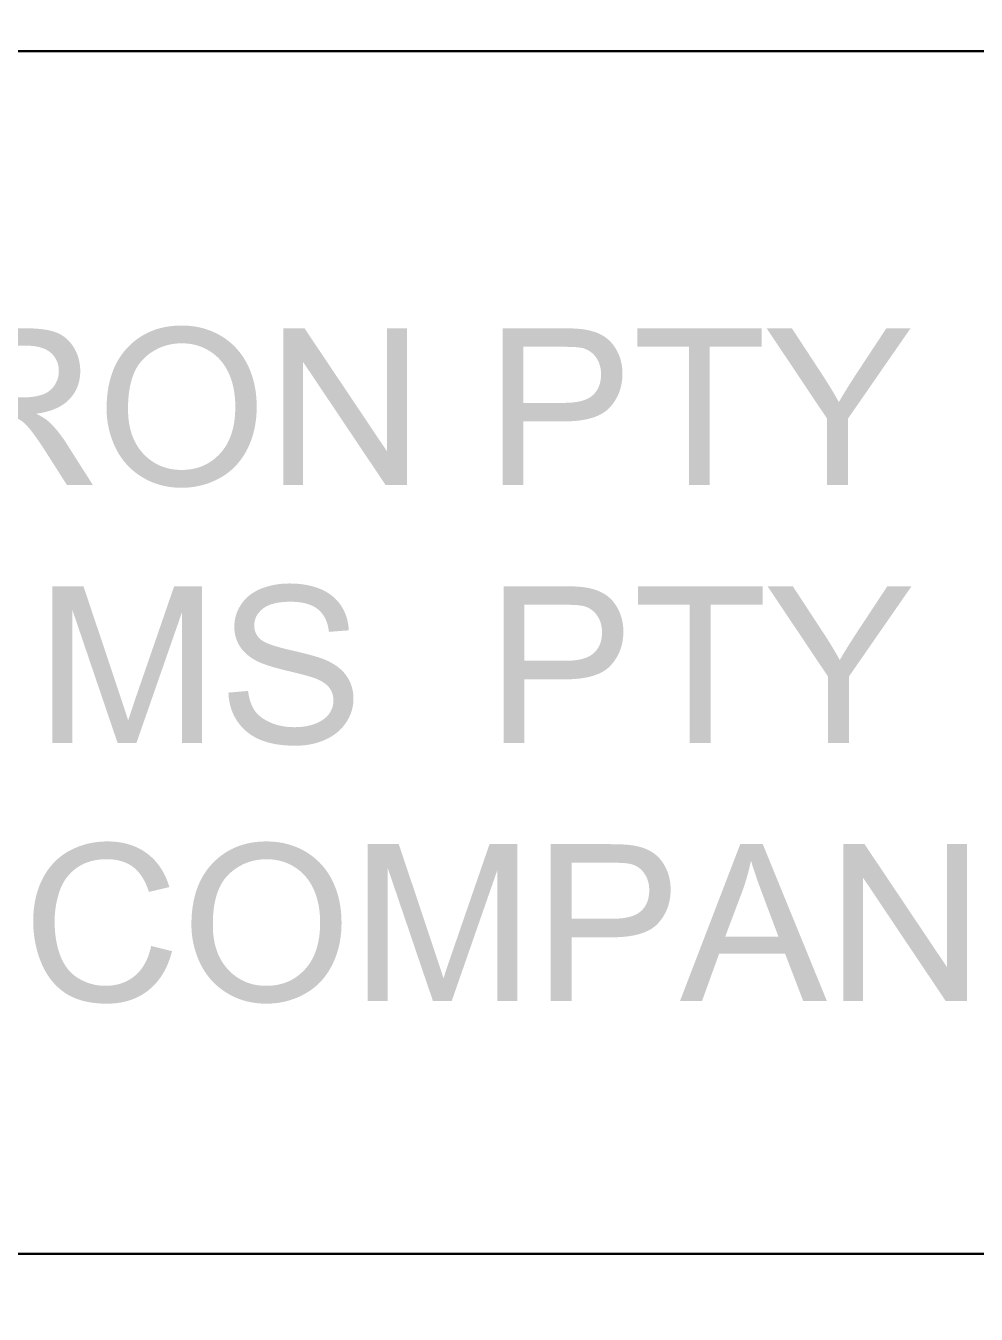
# Paper-space layout 'Layout1' of a CAD drawing. Header units: millimetres. Extents: x 0 to 841, y 0 to 594.
# Drawn here: x 718.85 to 732.48, y 36.38 to 54.86 of the extents above; entities that cross this region are included whole.
import ezdxf
from ezdxf.enums import TextEntityAlignment as Align

# ---------------------------------------------------------------- set-up
doc = ezdxf.new("R2010")
doc.units = ezdxf.units.MM
doc.header["$MEASUREMENT"] = 0
doc.layers.add('G_Border', color=7, linetype='Continuous', lineweight=0)
doc.styles.add('Style-ISO3098B', font='ISO3098B.shx')

# ---------------------------------------------------------------- blocks, each defined once
blk = doc.blocks.new('RTA1')
at = {"layer": 'G_Border', "linetype": 'Continuous', "lineweight": 25}
h = blk.add_hatch(color=230, dxfattribs=at)
edge = h.paths.add_edge_path()
edge.add_line((717.833, 48.275), (718.132, 48.275))
edge.add_line((718.132, 48.275), (718.132, 49.275))
edge.add_line((718.132, 49.275), (718.477, 49.275))
edge.add_spline(control_points=[(718.477, 49.275), (718.592, 49.275), (718.643, 49.264)], knot_values=[0, 0, 0, 1, 1, 1], degree=2, periodic=0)
edge.add_spline(control_points=[(718.643, 49.264), (718.712, 49.247), (718.778, 49.204)], knot_values=[0, 0, 0, 1, 1, 1], degree=2, periodic=0)
edge.add_spline(control_points=[(718.778, 49.204), (718.845, 49.161), (718.93, 49.053)], knot_values=[0, 0, 0, 1, 1, 1], degree=2, periodic=0)
edge.add_spline(control_points=[(718.93, 49.053), (719.014, 48.946), (719.144, 48.743)], knot_values=[0, 0, 0, 1, 1, 1], degree=2, periodic=0)
edge.add_line((719.144, 48.743), (719.442, 48.275))
edge.add_line((719.442, 48.275), (719.814, 48.275))
edge.add_line((719.814, 48.275), (719.425, 48.887))
edge.add_spline(control_points=[(719.425, 48.887), (719.309, 49.067), (719.178, 49.187)], knot_values=[0, 0, 0, 1, 1, 1], degree=2, periodic=0)
edge.add_spline(control_points=[(719.178, 49.187), (719.117, 49.242), (718.999, 49.299)], knot_values=[0, 0, 0, 1, 1, 1], degree=2, periodic=0)
edge.add_spline(control_points=[(718.999, 49.299), (719.322, 49.343), (719.477, 49.508)], knot_values=[0, 0, 0, 1, 1, 1], degree=2, periodic=0)
edge.add_spline(control_points=[(719.477, 49.508), (719.632, 49.672), (719.632, 49.911)], knot_values=[0, 0, 0, 1, 1, 1], degree=2, periodic=0)
edge.add_spline(control_points=[(719.632, 49.911), (719.632, 50.097), (719.539, 50.25)], knot_values=[0, 0, 0, 1, 1, 1], degree=2, periodic=0)
edge.add_spline(control_points=[(719.539, 50.25), (719.445, 50.404), (719.289, 50.464)], knot_values=[0, 0, 0, 1, 1, 1], degree=2, periodic=0)
edge.add_spline(control_points=[(719.289, 50.464), (719.132, 50.525), (718.831, 50.525)], knot_values=[0, 0, 0, 1, 1, 1], degree=2, periodic=0)
edge.add_line((718.831, 50.525), (717.833, 50.525))
edge.add_line((717.833, 50.525), (717.833, 48.275))
edge = h.paths.add_edge_path(flags=16)
edge.add_line((718.132, 49.532), (718.132, 50.276))
edge.add_line((718.132, 50.276), (718.844, 50.276))
edge.add_spline(control_points=[(718.844, 50.276), (719.094, 50.276), (719.209, 50.174)], knot_values=[0, 0, 0, 1, 1, 1], degree=2, periodic=0)
edge.add_spline(control_points=[(719.209, 50.174), (719.325, 50.071), (719.325, 49.911)], knot_values=[0, 0, 0, 1, 1, 1], degree=2, periodic=0)
edge.add_spline(control_points=[(719.325, 49.911), (719.325, 49.802), (719.265, 49.709)], knot_values=[0, 0, 0, 1, 1, 1], degree=2, periodic=0)
edge.add_spline(control_points=[(719.265, 49.709), (719.206, 49.616), (719.091, 49.574)], knot_values=[0, 0, 0, 1, 1, 1], degree=2, periodic=0)
edge.add_spline(control_points=[(719.091, 49.574), (718.976, 49.532), (718.772, 49.532)], knot_values=[0, 0, 0, 1, 1, 1], degree=2, periodic=0)
edge.add_line((718.772, 49.532), (718.132, 49.532))
h = blk.add_hatch(color=230, dxfattribs=at)
edge = h.paths.add_edge_path()
edge.add_spline(control_points=[(720.01, 49.371), (720.01, 49.075), (720.139, 48.809)], knot_values=[0, 0, 0, 1, 1, 1], degree=2, periodic=0)
edge.add_spline(control_points=[(720.139, 48.809), (720.267, 48.544), (720.518, 48.391)], knot_values=[0, 0, 0, 1, 1, 1], degree=2, periodic=0)
edge.add_spline(control_points=[(720.518, 48.391), (720.768, 48.237), (721.086, 48.237)], knot_values=[0, 0, 0, 1, 1, 1], degree=2, periodic=0)
edge.add_spline(control_points=[(721.086, 48.237), (721.379, 48.237), (721.632, 48.376)], knot_values=[0, 0, 0, 1, 1, 1], degree=2, periodic=0)
edge.add_spline(control_points=[(721.632, 48.376), (721.885, 48.515), (722.024, 48.785)], knot_values=[0, 0, 0, 1, 1, 1], degree=2, periodic=0)
edge.add_spline(control_points=[(722.024, 48.785), (722.162, 49.055), (722.162, 49.397)], knot_values=[0, 0, 0, 1, 1, 1], degree=2, periodic=0)
edge.add_spline(control_points=[(722.162, 49.397), (722.162, 49.735), (722.031, 50.001)], knot_values=[0, 0, 0, 1, 1, 1], degree=2, periodic=0)
edge.add_spline(control_points=[(722.031, 50.001), (721.899, 50.267), (721.649, 50.416)], knot_values=[0, 0, 0, 1, 1, 1], degree=2, periodic=0)
edge.add_spline(control_points=[(721.649, 50.416), (721.399, 50.564), (721.087, 50.564)], knot_values=[0, 0, 0, 1, 1, 1], degree=2, periodic=0)
edge.add_spline(control_points=[(721.087, 50.564), (720.611, 50.564), (720.31, 50.248)], knot_values=[0, 0, 0, 1, 1, 1], degree=2, periodic=0)
edge.add_spline(control_points=[(720.31, 50.248), (720.01, 49.931), (720.01, 49.371)], knot_values=[0, 0, 0, 1, 1, 1], degree=2, periodic=0)
edge = h.paths.add_edge_path(flags=16)
edge.add_spline(control_points=[(720.317, 49.367), (720.317, 49.875), (720.545, 50.092)], knot_values=[0, 0, 0, 1, 1, 1], degree=2, periodic=0)
edge.add_spline(control_points=[(720.545, 50.092), (720.772, 50.309), (721.089, 50.309)], knot_values=[0, 0, 0, 1, 1, 1], degree=2, periodic=0)
edge.add_spline(control_points=[(721.089, 50.309), (721.311, 50.309), (721.49, 50.196)], knot_values=[0, 0, 0, 1, 1, 1], degree=2, periodic=0)
edge.add_spline(control_points=[(721.49, 50.196), (721.669, 50.083), (721.762, 49.879)], knot_values=[0, 0, 0, 1, 1, 1], degree=2, periodic=0)
edge.add_spline(control_points=[(721.762, 49.879), (721.855, 49.674), (721.855, 49.399)], knot_values=[0, 0, 0, 1, 1, 1], degree=2, periodic=0)
edge.add_spline(control_points=[(721.855, 49.399), (721.855, 48.965), (721.638, 48.729)], knot_values=[0, 0, 0, 1, 1, 1], degree=2, periodic=0)
edge.add_spline(control_points=[(721.638, 48.729), (721.42, 48.493), (721.084, 48.493)], knot_values=[0, 0, 0, 1, 1, 1], degree=2, periodic=0)
edge.add_spline(control_points=[(721.084, 48.493), (720.754, 48.493), (720.535, 48.727)], knot_values=[0, 0, 0, 1, 1, 1], degree=2, periodic=0)
edge.add_spline(control_points=[(720.535, 48.727), (720.317, 48.961), (720.317, 49.367)], knot_values=[0, 0, 0, 1, 1, 1], degree=2, periodic=0)
for points in [[(722.543, 48.275), (722.543, 50.525), (722.847, 50.525), (724.031, 48.758), (724.031, 50.525), (724.316, 50.525), (724.316, 48.275), (724.011, 48.275), (722.827, 50.042), (722.827, 48.275)], [(728.358, 48.275), (728.358, 50.259), (727.617, 50.259), (727.617, 50.525), (729.401, 50.525), (729.401, 50.259), (728.656, 50.259), (728.656, 48.275)], [(728.371, 44.575), (728.371, 46.559), (727.63, 46.559), (727.63, 46.825), (729.414, 46.825), (729.414, 46.559), (728.67, 46.559), (728.67, 44.575)], [(730.572, 40.875), (730.572, 43.125), (730.877, 43.125), (732.061, 41.358), (732.061, 43.125), (732.345, 43.125), (732.345, 40.875), (732.041, 40.875), (730.857, 42.642), (730.857, 40.875)]]:
    blk.add_hatch(color=230, dxfattribs=at).paths.add_polyline_path(points)
h = blk.add_hatch(color=230, dxfattribs=at)
edge = h.paths.add_edge_path()
edge.add_line((725.688, 48.275), (725.986, 48.275))
edge.add_line((725.986, 48.275), (725.986, 49.189))
edge.add_line((725.986, 49.189), (726.563, 49.189))
edge.add_spline(control_points=[(726.563, 49.189), (727.041, 49.189), (727.223, 49.388)], knot_values=[0, 0, 0, 1, 1, 1], degree=2, periodic=0)
edge.add_spline(control_points=[(727.223, 49.388), (727.406, 49.587), (727.406, 49.874)], knot_values=[0, 0, 0, 1, 1, 1], degree=2, periodic=0)
edge.add_spline(control_points=[(727.406, 49.874), (727.406, 50.041), (727.338, 50.181)], knot_values=[0, 0, 0, 1, 1, 1], degree=2, periodic=0)
edge.add_spline(control_points=[(727.338, 50.181), (727.269, 50.321), (727.157, 50.398)], knot_values=[0, 0, 0, 1, 1, 1], degree=2, periodic=0)
edge.add_spline(control_points=[(727.157, 50.398), (727.045, 50.476), (726.879, 50.504)], knot_values=[0, 0, 0, 1, 1, 1], degree=2, periodic=0)
edge.add_spline(control_points=[(726.879, 50.504), (726.761, 50.525), (726.537, 50.525)], knot_values=[0, 0, 0, 1, 1, 1], degree=2, periodic=0)
edge.add_line((726.537, 50.525), (725.688, 50.525))
edge.add_line((725.688, 50.525), (725.688, 48.275))
edge = h.paths.add_edge_path(flags=16)
edge.add_line((725.986, 49.455), (725.986, 50.259))
edge.add_line((725.986, 50.259), (726.562, 50.259))
edge.add_spline(control_points=[(726.562, 50.259), (726.764, 50.259), (726.84, 50.239)], knot_values=[0, 0, 0, 1, 1, 1], degree=2, periodic=0)
edge.add_spline(control_points=[(726.84, 50.239), (726.956, 50.207), (727.028, 50.106)], knot_values=[0, 0, 0, 1, 1, 1], degree=2, periodic=0)
edge.add_spline(control_points=[(727.028, 50.106), (727.099, 50.006), (727.099, 49.865)], knot_values=[0, 0, 0, 1, 1, 1], degree=2, periodic=0)
edge.add_spline(control_points=[(727.099, 49.865), (727.099, 49.67), (726.978, 49.562)], knot_values=[0, 0, 0, 1, 1, 1], degree=2, periodic=0)
edge.add_spline(control_points=[(726.978, 49.562), (726.857, 49.455), (726.568, 49.455)], knot_values=[0, 0, 0, 1, 1, 1], degree=2, periodic=0)
edge.add_line((726.568, 49.455), (725.986, 49.455))
h = blk.add_hatch(color=230, dxfattribs=at)
edge = h.paths.add_edge_path()
edge.add_line((730.34, 48.275), (730.639, 48.275))
edge.add_line((730.639, 48.275), (730.639, 49.228))
edge.add_line((730.639, 49.228), (731.537, 50.525))
edge.add_line((731.537, 50.525), (731.19, 50.525))
edge.add_line((731.19, 50.525), (730.754, 49.863))
edge.add_spline(control_points=[(730.754, 49.863), (730.61, 49.642), (730.509, 49.466)], knot_values=[0, 0, 0, 1, 1, 1], degree=2, periodic=0)
edge.add_spline(control_points=[(730.509, 49.466), (730.403, 49.657), (730.279, 49.847)], knot_values=[0, 0, 0, 1, 1, 1], degree=2, periodic=0)
edge.add_line((730.279, 49.847), (729.835, 50.525))
edge.add_line((729.835, 50.525), (729.473, 50.525))
edge.add_line((729.473, 50.525), (730.34, 49.228))
edge.add_line((730.34, 49.228), (730.34, 48.275))
h = blk.add_hatch(color=230, dxfattribs=at)
edge = h.paths.add_edge_path()
edge.add_line((719.231, 44.575), (719.517, 44.575))
edge.add_line((719.517, 44.575), (719.517, 46.491))
edge.add_line((719.517, 46.491), (720.168, 44.575))
edge.add_line((720.168, 44.575), (720.437, 44.575))
edge.add_line((720.437, 44.575), (721.093, 46.458))
edge.add_line((721.093, 46.458), (721.093, 44.575))
edge.add_line((721.093, 44.575), (721.379, 44.575))
edge.add_line((721.379, 44.575), (721.379, 46.825))
edge.add_line((721.379, 46.825), (720.979, 46.825))
edge.add_line((720.979, 46.825), (720.439, 45.259))
edge.add_spline(control_points=[(720.439, 45.259), (720.357, 45.022), (720.319, 44.899)], knot_values=[0, 0, 0, 1, 1, 1], degree=2, periodic=0)
edge.add_spline(control_points=[(720.319, 44.899), (720.285, 45.009), (720.211, 45.232)], knot_values=[0, 0, 0, 1, 1, 1], degree=2, periodic=0)
edge.add_line((720.211, 45.232), (719.678, 46.825))
edge.add_line((719.678, 46.825), (719.231, 46.825))
edge.add_line((719.231, 46.825), (719.231, 44.575))
h = blk.add_hatch(color=230, dxfattribs=at)
edge = h.paths.add_edge_path()
edge.add_spline(control_points=[(721.757, 45.299), (721.763, 45.073), (721.88, 44.894)], knot_values=[0, 0, 0, 1, 1, 1], degree=2, periodic=0)
edge.add_spline(control_points=[(721.88, 44.894), (721.998, 44.715), (722.204, 44.626)], knot_values=[0, 0, 0, 1, 1, 1], degree=2, periodic=0)
edge.add_spline(control_points=[(722.204, 44.626), (722.411, 44.537), (722.717, 44.537)], knot_values=[0, 0, 0, 1, 1, 1], degree=2, periodic=0)
edge.add_spline(control_points=[(722.717, 44.537), (722.958, 44.537), (723.15, 44.626)], knot_values=[0, 0, 0, 1, 1, 1], degree=2, periodic=0)
edge.add_spline(control_points=[(723.15, 44.626), (723.343, 44.714), (723.446, 44.873)], knot_values=[0, 0, 0, 1, 1, 1], degree=2, periodic=0)
edge.add_spline(control_points=[(723.446, 44.873), (723.549, 45.031), (723.549, 45.211)], knot_values=[0, 0, 0, 1, 1, 1], degree=2, periodic=0)
edge.add_spline(control_points=[(723.549, 45.211), (723.549, 45.392), (723.455, 45.531)], knot_values=[0, 0, 0, 1, 1, 1], degree=2, periodic=0)
edge.add_spline(control_points=[(723.455, 45.531), (723.362, 45.67), (723.166, 45.76)], knot_values=[0, 0, 0, 1, 1, 1], degree=2, periodic=0)
edge.add_spline(control_points=[(723.166, 45.76), (723.031, 45.822), (722.666, 45.904)], knot_values=[0, 0, 0, 1, 1, 1], degree=2, periodic=0)
edge.add_spline(control_points=[(722.666, 45.904), (722.301, 45.986), (722.215, 46.064)], knot_values=[0, 0, 0, 1, 1, 1], degree=2, periodic=0)
edge.add_spline(control_points=[(722.215, 46.064), (722.127, 46.143), (722.127, 46.264)], knot_values=[0, 0, 0, 1, 1, 1], degree=2, periodic=0)
edge.add_spline(control_points=[(722.127, 46.264), (722.127, 46.404), (722.251, 46.503)], knot_values=[0, 0, 0, 1, 1, 1], degree=2, periodic=0)
edge.add_spline(control_points=[(722.251, 46.503), (722.375, 46.602), (722.647, 46.602)], knot_values=[0, 0, 0, 1, 1, 1], degree=2, periodic=0)
edge.add_spline(control_points=[(722.647, 46.602), (722.907, 46.602), (723.041, 46.493)], knot_values=[0, 0, 0, 1, 1, 1], degree=2, periodic=0)
edge.add_spline(control_points=[(723.041, 46.493), (723.174, 46.384), (723.197, 46.17)], knot_values=[0, 0, 0, 1, 1, 1], degree=2, periodic=0)
edge.add_line((723.197, 46.17), (723.482, 46.192))
edge.add_spline(control_points=[(723.482, 46.192), (723.474, 46.39), (723.371, 46.547)], knot_values=[0, 0, 0, 1, 1, 1], degree=2, periodic=0)
edge.add_spline(control_points=[(723.371, 46.547), (723.268, 46.703), (723.077, 46.784)], knot_values=[0, 0, 0, 1, 1, 1], degree=2, periodic=0)
edge.add_spline(control_points=[(723.077, 46.784), (722.885, 46.864), (722.634, 46.864)], knot_values=[0, 0, 0, 1, 1, 1], degree=2, periodic=0)
edge.add_spline(control_points=[(722.634, 46.864), (722.407, 46.864), (722.221, 46.788)], knot_values=[0, 0, 0, 1, 1, 1], degree=2, periodic=0)
edge.add_spline(control_points=[(722.221, 46.788), (722.035, 46.711), (721.938, 46.563)], knot_values=[0, 0, 0, 1, 1, 1], degree=2, periodic=0)
edge.add_spline(control_points=[(721.938, 46.563), (721.841, 46.414), (721.841, 46.244)], knot_values=[0, 0, 0, 1, 1, 1], degree=2, periodic=0)
edge.add_spline(control_points=[(721.841, 46.244), (721.841, 46.089), (721.92, 45.964)], knot_values=[0, 0, 0, 1, 1, 1], degree=2, periodic=0)
edge.add_spline(control_points=[(721.92, 45.964), (721.999, 45.838), (722.16, 45.754)], knot_values=[0, 0, 0, 1, 1, 1], degree=2, periodic=0)
edge.add_spline(control_points=[(722.16, 45.754), (722.284, 45.688), (722.596, 45.613)], knot_values=[0, 0, 0, 1, 1, 1], degree=2, periodic=0)
edge.add_spline(control_points=[(722.596, 45.613), (722.907, 45.539), (722.998, 45.504)], knot_values=[0, 0, 0, 1, 1, 1], degree=2, periodic=0)
edge.add_spline(control_points=[(722.998, 45.504), (723.14, 45.45), (723.201, 45.371)], knot_values=[0, 0, 0, 1, 1, 1], degree=2, periodic=0)
edge.add_spline(control_points=[(723.201, 45.371), (723.262, 45.292), (723.262, 45.186)], knot_values=[0, 0, 0, 1, 1, 1], degree=2, periodic=0)
edge.add_spline(control_points=[(723.262, 45.186), (723.262, 45.081), (723.199, 44.993)], knot_values=[0, 0, 0, 1, 1, 1], degree=2, periodic=0)
edge.add_spline(control_points=[(723.199, 44.993), (723.135, 44.905), (723.004, 44.854)], knot_values=[0, 0, 0, 1, 1, 1], degree=2, periodic=0)
edge.add_spline(control_points=[(723.004, 44.854), (722.874, 44.803), (722.703, 44.803)], knot_values=[0, 0, 0, 1, 1, 1], degree=2, periodic=0)
edge.add_spline(control_points=[(722.703, 44.803), (722.511, 44.803), (722.358, 44.87)], knot_values=[0, 0, 0, 1, 1, 1], degree=2, periodic=0)
edge.add_spline(control_points=[(722.358, 44.87), (722.204, 44.937), (722.131, 45.045)], knot_values=[0, 0, 0, 1, 1, 1], degree=2, periodic=0)
edge.add_spline(control_points=[(722.131, 45.045), (722.058, 45.154), (722.038, 45.323)], knot_values=[0, 0, 0, 1, 1, 1], degree=2, periodic=0)
edge.add_line((722.038, 45.323), (721.757, 45.299))
h = blk.add_hatch(color=230, dxfattribs=at)
edge = h.paths.add_edge_path()
edge.add_line((725.701, 44.575), (726, 44.575))
edge.add_line((726, 44.575), (726, 45.489))
edge.add_line((726, 45.489), (726.577, 45.489))
edge.add_spline(control_points=[(726.577, 45.489), (727.054, 45.489), (727.237, 45.688)], knot_values=[0, 0, 0, 1, 1, 1], degree=2, periodic=0)
edge.add_spline(control_points=[(727.237, 45.688), (727.419, 45.887), (727.419, 46.174)], knot_values=[0, 0, 0, 1, 1, 1], degree=2, periodic=0)
edge.add_spline(control_points=[(727.419, 46.174), (727.419, 46.341), (727.351, 46.481)], knot_values=[0, 0, 0, 1, 1, 1], degree=2, periodic=0)
edge.add_spline(control_points=[(727.351, 46.481), (727.283, 46.621), (727.171, 46.698)], knot_values=[0, 0, 0, 1, 1, 1], degree=2, periodic=0)
edge.add_spline(control_points=[(727.171, 46.698), (727.059, 46.776), (726.893, 46.804)], knot_values=[0, 0, 0, 1, 1, 1], degree=2, periodic=0)
edge.add_spline(control_points=[(726.893, 46.804), (726.775, 46.825), (726.55, 46.825)], knot_values=[0, 0, 0, 1, 1, 1], degree=2, periodic=0)
edge.add_line((726.55, 46.825), (725.701, 46.825))
edge.add_line((725.701, 46.825), (725.701, 44.575))
edge = h.paths.add_edge_path(flags=16)
edge.add_line((726, 45.755), (726, 46.559))
edge.add_line((726, 46.559), (726.575, 46.559))
edge.add_spline(control_points=[(726.575, 46.559), (726.778, 46.559), (726.853, 46.539)], knot_values=[0, 0, 0, 1, 1, 1], degree=2, periodic=0)
edge.add_spline(control_points=[(726.853, 46.539), (726.97, 46.507), (727.041, 46.406)], knot_values=[0, 0, 0, 1, 1, 1], degree=2, periodic=0)
edge.add_spline(control_points=[(727.041, 46.406), (727.113, 46.306), (727.113, 46.165)], knot_values=[0, 0, 0, 1, 1, 1], degree=2, periodic=0)
edge.add_spline(control_points=[(727.113, 46.165), (727.113, 45.97), (726.991, 45.862)], knot_values=[0, 0, 0, 1, 1, 1], degree=2, periodic=0)
edge.add_spline(control_points=[(726.991, 45.862), (726.87, 45.755), (726.581, 45.755)], knot_values=[0, 0, 0, 1, 1, 1], degree=2, periodic=0)
edge.add_line((726.581, 45.755), (726, 45.755))
h = blk.add_hatch(color=230, dxfattribs=at)
edge = h.paths.add_edge_path()
edge.add_line((730.354, 44.575), (730.652, 44.575))
edge.add_line((730.652, 44.575), (730.652, 45.528))
edge.add_line((730.652, 45.528), (731.551, 46.825))
edge.add_line((731.551, 46.825), (731.204, 46.825))
edge.add_line((731.204, 46.825), (730.768, 46.163))
edge.add_spline(control_points=[(730.768, 46.163), (730.623, 45.942), (730.522, 45.766)], knot_values=[0, 0, 0, 1, 1, 1], degree=2, periodic=0)
edge.add_spline(control_points=[(730.522, 45.766), (730.417, 45.957), (730.292, 46.147)], knot_values=[0, 0, 0, 1, 1, 1], degree=2, periodic=0)
edge.add_line((730.292, 46.147), (729.848, 46.825))
edge.add_line((729.848, 46.825), (729.486, 46.825))
edge.add_line((729.486, 46.825), (730.354, 45.528))
edge.add_line((730.354, 45.528), (730.354, 44.575))
h = blk.add_hatch(color=230, dxfattribs=at)
edge = h.paths.add_edge_path()
edge.add_spline(control_points=[(720.649, 41.665), (720.588, 41.381), (720.415, 41.237)], knot_values=[0, 0, 0, 1, 1, 1], degree=2, periodic=0)
edge.add_spline(control_points=[(720.415, 41.237), (720.241, 41.093), (719.991, 41.093)], knot_values=[0, 0, 0, 1, 1, 1], degree=2, periodic=0)
edge.add_spline(control_points=[(719.991, 41.093), (719.786, 41.093), (719.609, 41.199)], knot_values=[0, 0, 0, 1, 1, 1], degree=2, periodic=0)
edge.add_spline(control_points=[(719.609, 41.199), (719.433, 41.304), (719.349, 41.518)], knot_values=[0, 0, 0, 1, 1, 1], degree=2, periodic=0)
edge.add_spline(control_points=[(719.349, 41.518), (719.265, 41.732), (719.265, 42.019)], knot_values=[0, 0, 0, 1, 1, 1], degree=2, periodic=0)
edge.add_spline(control_points=[(719.265, 42.019), (719.265, 42.242), (719.336, 42.451)], knot_values=[0, 0, 0, 1, 1, 1], degree=2, periodic=0)
edge.add_spline(control_points=[(719.336, 42.451), (719.407, 42.66), (719.581, 42.785)], knot_values=[0, 0, 0, 1, 1, 1], degree=2, periodic=0)
edge.add_spline(control_points=[(719.581, 42.785), (719.755, 42.909), (720.015, 42.909)], knot_values=[0, 0, 0, 1, 1, 1], degree=2, periodic=0)
edge.add_spline(control_points=[(720.015, 42.909), (720.241, 42.909), (720.39, 42.797)], knot_values=[0, 0, 0, 1, 1, 1], degree=2, periodic=0)
edge.add_spline(control_points=[(720.39, 42.797), (720.538, 42.685), (720.617, 42.44)], knot_values=[0, 0, 0, 1, 1, 1], degree=2, periodic=0)
edge.add_line((720.617, 42.44), (720.91, 42.509))
edge.add_spline(control_points=[(720.91, 42.509), (720.819, 42.82), (720.589, 42.992)], knot_values=[0, 0, 0, 1, 1, 1], degree=2, periodic=0)
edge.add_spline(control_points=[(720.589, 42.992), (720.359, 43.164), (720.021, 43.164)], knot_values=[0, 0, 0, 1, 1, 1], degree=2, periodic=0)
edge.add_spline(control_points=[(720.021, 43.164), (719.723, 43.164), (719.475, 43.029)], knot_values=[0, 0, 0, 1, 1, 1], degree=2, periodic=0)
edge.add_spline(control_points=[(719.475, 43.029), (719.227, 42.893), (719.093, 42.631)], knot_values=[0, 0, 0, 1, 1, 1], degree=2, periodic=0)
edge.add_spline(control_points=[(719.093, 42.631), (718.958, 42.369), (718.958, 42.018)], knot_values=[0, 0, 0, 1, 1, 1], degree=2, periodic=0)
edge.add_spline(control_points=[(718.958, 42.018), (718.958, 41.695), (719.077, 41.414)], knot_values=[0, 0, 0, 1, 1, 1], degree=2, periodic=0)
edge.add_spline(control_points=[(719.077, 41.414), (719.196, 41.134), (719.424, 40.985)], knot_values=[0, 0, 0, 1, 1, 1], degree=2, periodic=0)
edge.add_spline(control_points=[(719.424, 40.985), (719.652, 40.837), (720.016, 40.837)], knot_values=[0, 0, 0, 1, 1, 1], degree=2, periodic=0)
edge.add_spline(control_points=[(720.016, 40.837), (720.368, 40.837), (720.611, 41.03)], knot_values=[0, 0, 0, 1, 1, 1], degree=2, periodic=0)
edge.add_spline(control_points=[(720.611, 41.03), (720.854, 41.223), (720.948, 41.59)], knot_values=[0, 0, 0, 1, 1, 1], degree=2, periodic=0)
edge.add_line((720.948, 41.59), (720.649, 41.665))
h = blk.add_hatch(color=230, dxfattribs=at)
edge = h.paths.add_edge_path()
edge.add_spline(control_points=[(721.226, 41.971), (721.226, 41.675), (721.355, 41.409)], knot_values=[0, 0, 0, 1, 1, 1], degree=2, periodic=0)
edge.add_spline(control_points=[(721.355, 41.409), (721.484, 41.144), (721.734, 40.991)], knot_values=[0, 0, 0, 1, 1, 1], degree=2, periodic=0)
edge.add_spline(control_points=[(721.734, 40.991), (721.984, 40.837), (722.302, 40.837)], knot_values=[0, 0, 0, 1, 1, 1], degree=2, periodic=0)
edge.add_spline(control_points=[(722.302, 40.837), (722.595, 40.837), (722.848, 40.976)], knot_values=[0, 0, 0, 1, 1, 1], degree=2, periodic=0)
edge.add_spline(control_points=[(722.848, 40.976), (723.102, 41.115), (723.24, 41.385)], knot_values=[0, 0, 0, 1, 1, 1], degree=2, periodic=0)
edge.add_spline(control_points=[(723.24, 41.385), (723.378, 41.655), (723.378, 41.997)], knot_values=[0, 0, 0, 1, 1, 1], degree=2, periodic=0)
edge.add_spline(control_points=[(723.378, 41.997), (723.378, 42.335), (723.247, 42.601)], knot_values=[0, 0, 0, 1, 1, 1], degree=2, periodic=0)
edge.add_spline(control_points=[(723.247, 42.601), (723.115, 42.867), (722.865, 43.016)], knot_values=[0, 0, 0, 1, 1, 1], degree=2, periodic=0)
edge.add_spline(control_points=[(722.865, 43.016), (722.615, 43.164), (722.303, 43.164)], knot_values=[0, 0, 0, 1, 1, 1], degree=2, periodic=0)
edge.add_spline(control_points=[(722.303, 43.164), (721.827, 43.164), (721.527, 42.848)], knot_values=[0, 0, 0, 1, 1, 1], degree=2, periodic=0)
edge.add_spline(control_points=[(721.527, 42.848), (721.226, 42.531), (721.226, 41.971)], knot_values=[0, 0, 0, 1, 1, 1], degree=2, periodic=0)
edge = h.paths.add_edge_path(flags=16)
edge.add_spline(control_points=[(721.533, 41.967), (721.533, 42.475), (721.761, 42.692)], knot_values=[0, 0, 0, 1, 1, 1], degree=2, periodic=0)
edge.add_spline(control_points=[(721.761, 42.692), (721.989, 42.909), (722.305, 42.909)], knot_values=[0, 0, 0, 1, 1, 1], degree=2, periodic=0)
edge.add_spline(control_points=[(722.305, 42.909), (722.527, 42.909), (722.706, 42.796)], knot_values=[0, 0, 0, 1, 1, 1], degree=2, periodic=0)
edge.add_spline(control_points=[(722.706, 42.796), (722.885, 42.683), (722.978, 42.479)], knot_values=[0, 0, 0, 1, 1, 1], degree=2, periodic=0)
edge.add_spline(control_points=[(722.978, 42.479), (723.071, 42.274), (723.071, 41.999)], knot_values=[0, 0, 0, 1, 1, 1], degree=2, periodic=0)
edge.add_spline(control_points=[(723.071, 41.999), (723.071, 41.565), (722.854, 41.329)], knot_values=[0, 0, 0, 1, 1, 1], degree=2, periodic=0)
edge.add_spline(control_points=[(722.854, 41.329), (722.636, 41.093), (722.3, 41.093)], knot_values=[0, 0, 0, 1, 1, 1], degree=2, periodic=0)
edge.add_spline(control_points=[(722.3, 41.093), (721.97, 41.093), (721.751, 41.327)], knot_values=[0, 0, 0, 1, 1, 1], degree=2, periodic=0)
edge.add_spline(control_points=[(721.751, 41.327), (721.533, 41.561), (721.533, 41.967)], knot_values=[0, 0, 0, 1, 1, 1], degree=2, periodic=0)
h = blk.add_hatch(color=230, dxfattribs=at)
edge = h.paths.add_edge_path()
edge.add_line((723.752, 40.875), (724.038, 40.875))
edge.add_line((724.038, 40.875), (724.038, 42.791))
edge.add_line((724.038, 42.791), (724.689, 40.875))
edge.add_line((724.689, 40.875), (724.958, 40.875))
edge.add_line((724.958, 40.875), (725.614, 42.758))
edge.add_line((725.614, 42.758), (725.614, 40.875))
edge.add_line((725.614, 40.875), (725.901, 40.875))
edge.add_line((725.901, 40.875), (725.901, 43.125))
edge.add_line((725.901, 43.125), (725.5, 43.125))
edge.add_line((725.5, 43.125), (724.96, 41.559))
edge.add_spline(control_points=[(724.96, 41.559), (724.878, 41.322), (724.84, 41.199)], knot_values=[0, 0, 0, 1, 1, 1], degree=2, periodic=0)
edge.add_spline(control_points=[(724.84, 41.199), (724.806, 41.309), (724.732, 41.532)], knot_values=[0, 0, 0, 1, 1, 1], degree=2, periodic=0)
edge.add_line((724.732, 41.532), (724.199, 43.125))
edge.add_line((724.199, 43.125), (723.752, 43.125))
edge.add_line((723.752, 43.125), (723.752, 40.875))
h = blk.add_hatch(color=230, dxfattribs=at)
edge = h.paths.add_edge_path()
edge.add_line((726.379, 40.875), (726.677, 40.875))
edge.add_line((726.677, 40.875), (726.677, 41.789))
edge.add_line((726.677, 41.789), (727.255, 41.789))
edge.add_spline(control_points=[(727.255, 41.789), (727.732, 41.789), (727.915, 41.988)], knot_values=[0, 0, 0, 1, 1, 1], degree=2, periodic=0)
edge.add_spline(control_points=[(727.915, 41.988), (728.097, 42.187), (728.097, 42.474)], knot_values=[0, 0, 0, 1, 1, 1], degree=2, periodic=0)
edge.add_spline(control_points=[(728.097, 42.474), (728.097, 42.641), (728.029, 42.781)], knot_values=[0, 0, 0, 1, 1, 1], degree=2, periodic=0)
edge.add_spline(control_points=[(728.029, 42.781), (727.961, 42.921), (727.849, 42.998)], knot_values=[0, 0, 0, 1, 1, 1], degree=2, periodic=0)
edge.add_spline(control_points=[(727.849, 42.998), (727.737, 43.076), (727.571, 43.104)], knot_values=[0, 0, 0, 1, 1, 1], degree=2, periodic=0)
edge.add_spline(control_points=[(727.571, 43.104), (727.452, 43.125), (727.228, 43.125)], knot_values=[0, 0, 0, 1, 1, 1], degree=2, periodic=0)
edge.add_line((727.228, 43.125), (726.379, 43.125))
edge.add_line((726.379, 43.125), (726.379, 40.875))
edge = h.paths.add_edge_path(flags=16)
edge.add_line((726.677, 42.055), (726.677, 42.859))
edge.add_line((726.677, 42.859), (727.253, 42.859))
edge.add_spline(control_points=[(727.253, 42.859), (727.456, 42.859), (727.531, 42.839)], knot_values=[0, 0, 0, 1, 1, 1], degree=2, periodic=0)
edge.add_spline(control_points=[(727.531, 42.839), (727.648, 42.807), (727.719, 42.706)], knot_values=[0, 0, 0, 1, 1, 1], degree=2, periodic=0)
edge.add_spline(control_points=[(727.719, 42.706), (727.79, 42.606), (727.79, 42.465)], knot_values=[0, 0, 0, 1, 1, 1], degree=2, periodic=0)
edge.add_spline(control_points=[(727.79, 42.465), (727.79, 42.27), (727.669, 42.162)], knot_values=[0, 0, 0, 1, 1, 1], degree=2, periodic=0)
edge.add_spline(control_points=[(727.669, 42.162), (727.548, 42.055), (727.259, 42.055)], knot_values=[0, 0, 0, 1, 1, 1], degree=2, periodic=0)
edge.add_line((727.259, 42.055), (726.677, 42.055))
h = blk.add_hatch(color=230, dxfattribs=at)
h.paths.add_polyline_path([(728.231, 40.875), (729.095, 43.125), (729.418, 43.125), (730.337, 40.875), (729.998, 40.875), (729.737, 41.556), (728.793, 41.556), (728.547, 40.875)])
edge = h.paths.add_edge_path(flags=16)
edge.add_line((728.879, 41.798), (729.128, 42.458))
edge.add_spline(control_points=[(729.128, 42.458), (729.204, 42.672), (729.249, 42.888)], knot_values=[0, 0, 0, 1, 1, 1], degree=2, periodic=0)
edge.add_spline(control_points=[(729.249, 42.888), (729.302, 42.707), (729.408, 42.422)], knot_values=[0, 0, 0, 1, 1, 1], degree=2, periodic=0)
edge.add_line((729.408, 42.422), (729.643, 41.798))
edge.add_line((729.643, 41.798), (728.879, 41.798))
at = {"layer": 'G_Border', "color": 30, "linetype": 'Continuous', "lineweight": 50}
for p, q in [((825.5, 54.5), (15.5, 54.5)), ((619, 37.25), (825.5, 37.25))]:
    blk.add_line(p, q, dxfattribs=at)
at = {"layer": 'G_Border', "color": 7, "linetype": 'Continuous', "lineweight": 18}
blk.add_3dface([(0, 0), (841, 0), (841, 594), (0, 594)], dxfattribs=at)
at = {"layer": 'G_Border', "color": 30, "linetype": 'Continuous', "lineweight": 50}
blk.add_3dface([(10.5, 9.5), (830.5, 9.5), (830.5, 584.5), (10.5, 584.5)], dxfattribs=at)
at = {"layer": 'G_Border', "color": 230, "linetype": 'Continuous', "lineweight": 25}
blk.add_3dface([(825.5, 14.5), (15.5, 14.5), (15.5, 579.5), (825.5, 579.5)], dxfattribs=at)
at = {"layer": 'G_Border', "color": 7, "linetype": 'Continuous', "lineweight": 25, "style": 'Style-ISO3098B'}
for tag, p in [('110 Ref1', (26.75, 53.25)), ('026 Rev1', (154.501, 53.25)), ('027 By1', (162.251, 53.25)), ('028 Date1', (172.251, 53.25)), ('029 Description1', (190.251, 53.25)), ('030 Ckd1', (305.251, 53.25)), ('031 App1', (315.251, 53.25)), ('068 Rev8', (330.501, 53.25)), ('069 By8', (338.251, 53.25)), ('070 Date8', (348.251, 53.25)), ('071 Description8', (366.251, 53.25)), ('072 Ckd8', (481.251, 53.25)), ('073 App8', (491.251, 53.25)), ('009 Drawn', (572.25, 53.25)), ('010 Drawn Date', (602.25, 53.25)), ('111 Ref2', (26.75, 48.25)), ('032 Rev2', (154.501, 48.25)), ('033 By2', (162.251, 48.25)), ('034 Date2', (172.251, 48.25)), ('035 Description2', (190.251, 48.25)), ('036 Ckd2', (305.251, 48.25)), ('037 App2', (315.251, 48.25)), ('074 Rev9', (330.501, 48.25)), ('075 By9', (338.251, 48.25)), ('076 Date9', (348.251, 48.25)), ('077 Description9', (366.251, 48.25)), ('078 Ckd9', (481.251, 48.25)), ('079 App9', (491.251, 48.25)), ('011 Traced', (572.25, 48.25)), ('012 Traced Date', (602.25, 48.25)), ('112 Ref3', (26.75, 43.25)), ('038 Rev3', (154.501, 43.25)), ('039 By3', (162.251, 43.25)), ('040 Date3', (172.251, 43.25)), ('041 Description3', (190.251, 43.25)), ('042 Ckd3', (305.251, 43.25)), ('043 App3', (315.251, 43.25)), ('080 Rev10', (330.501, 43.25)), ('081 By10', (338.251, 43.25)), ('082 Date10', (348.251, 43.25)), ('083 Description10', (366.251, 43.25)), ('084 Ckd10', (481.251, 43.25)), ('085 App10', (491.251, 43.25)), ('013 Checked', (572.25, 43.25)), ('014 Checked Date', (602.25, 43.25)), ('113 Ref4', (26.75, 38.25)), ('044 Rev4', (154.501, 38.25)), ('045 By4', (162.251, 38.25)), ('046 Date4', (172.251, 38.25)), ('047 Description4', (190.251, 38.25)), ('048 Ckd4', (305.251, 38.25)), ('049 App4', (315.251, 38.25)), ('086 Rev11', (330.501, 38.25)), ('087 By11', (338.251, 38.25)), ('088 Date11', (348.251, 38.25)), ('089 Description11', (366.251, 38.25)), ('090 Ckd11', (481.251, 38.25)), ('015 Supt Draft', (572.25, 38.25)), ('016 Supt Draft Date', (602.25, 38.25)), ('091 App11', (491.251, 38.25)), ('114 Ref5', (26.75, 33.25)), ('050 Rev5', (154.501, 33.25)), ('051 By5', (162.251, 33.25)), ('052 Date5', (172.251, 33.25)), ('053 Description5', (190.251, 33.25)), ('054 Ckd5', (305.251, 33.25)), ('055 App5', (315.251, 33.25)), ('092 Rev12', (330.501, 33.25)), ('093 By12', (338.251, 33.25)), ('094 Date12', (348.251, 33.25)), ('095 Description12', (366.251, 33.25)), ('096 Ckd12', (481.251, 33.25)), ('097 App12', (491.251, 33.25)), ('017 Proj Eng', (572.25, 33.25)), ('018 Proj Eng Date', (602.25, 33.25)), ('115 Ref6', (26.75, 28.25)), ('056 Rev6', (154.501, 28.25)), ('057 By6', (162.251, 28.25)), ('058 Date6', (172.251, 28.25)), ('059 Description6', (190.251, 28.25)), ('060 Ckd6', (305.251, 28.25)), ('061 App6', (315.251, 28.25)), ('098 Rev13', (330.501, 28.25)), ('099 By13', (338.251, 28.25)), ('100 Date13', (348.251, 28.25)), ('101 Description13', (366.251, 28.25)), ('102 Ckd13', (481.251, 28.25)), ('103 App13', (491.251, 28.25)), ('019 Approved', (572.25, 28.25)), ('020 Approved Date', (602.25, 28.25)), ('116 Ref7', (26.75, 23.25)), ('062 Rev7', (154.501, 23.25)), ('063 By7', (162.251, 23.25)), ('064 Date7', (172.251, 23.25)), ('065 Description7', (190.251, 23.25)), ('066 Ckd7', (305.251, 23.25)), ('067 App7', (315.251, 23.25)), ('104 Rev14', (330.501, 23.25)), ('105 By14', (338.251, 23.25)), ('106 Date14', (348.251, 23.25)), ('107 Description14', (366.251, 23.25)), ('108 Ckd14', (481.251, 23.25)), ('109 App14', (491.251, 23.25)), ('021 App for Const', (572.25, 23.25)), ('022 App for Const Date', (602.25, 23.25)), ('117 Ref8', (26.75, 18.25)), ('023 Blank Person Title', (541.25, 18.25)), ('024 Blank Person Name', (572.25, 18.25)), ('025 Blank Person Date', (602.25, 18.25))]:
    blk.add_attdef(tag, text='', height=2.5, dxfattribs=at).set_placement(p, align=Align.TOP_LEFT)
at = {"layer": 'G_Border', "color": 7, "linetype": 'Continuous', "lineweight": 35, "style": 'Style-ISO3098B', "flags": 8}
blk.add_attdef('001 Title Line 1', text='', height=3.5, dxfattribs=at).set_placement((621.8, 35.5), align=Align.TOP_LEFT)
at = {"layer": 'G_Border', "color": 7, "linetype": 'Continuous', "lineweight": 35, "style": 'Style-ISO3098B'}
for tag, p in [('002 Title Line 2', (621.8, 30.25)), ('006 Drawing Number', (763.75, 25.75)), ('007 Title Rev', (817.2, 25.75)), ('003 Title Line 3', (621.8, 25)), ('004 Title Line 4', (621.8, 19.75))]:
    blk.add_attdef(tag, text='', height=3.5, dxfattribs=at).set_placement(p, align=Align.TOP_LEFT)
at = {"layer": 'G_Border', "color": 7, "linetype": 'Continuous', "lineweight": 25, "style": 'Style-ISO3098B'}
for tag in ['008 Project Number', '005 Scale']:
    blk.add_attdef(tag, (0, 0), '', height=2.5, dxfattribs=at)

psp = doc.layouts.get("Layout1")

# ---------------------------------------------------------------- block references
psp.add_blockref('RTA1', (0, 0))

doc.saveas('drawing.dxf')
